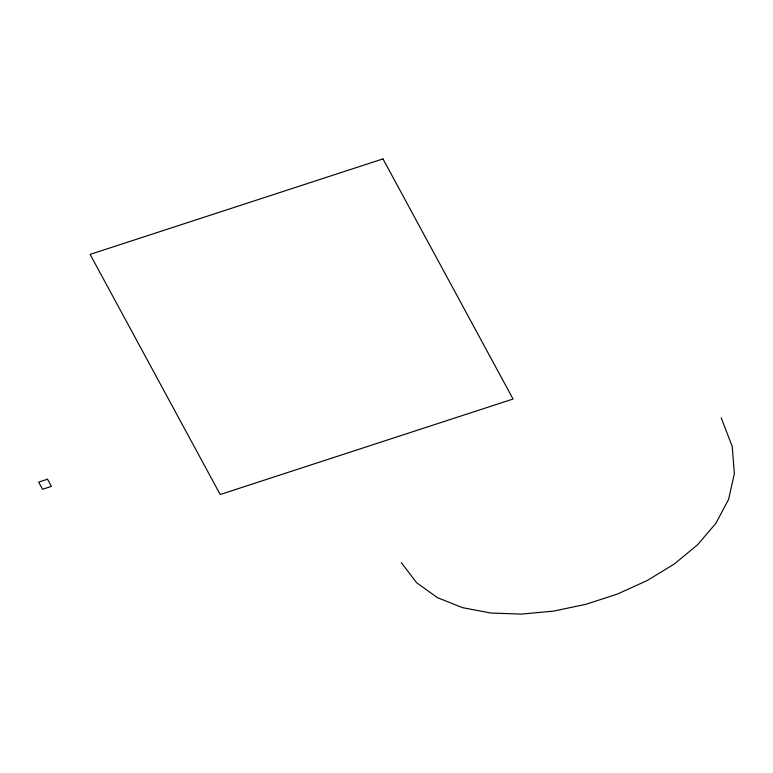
<?xml version="1.0" encoding="UTF-8"?>
<svg xmlns="http://www.w3.org/2000/svg" width="773" height="773" viewBox="0 0 773 773"><rect width="100%" height="100%" fill="white"/><g stroke="black" fill="none" stroke-linecap="round" stroke-linejoin="round"><path stroke-width="1.16" d="M401.303 562.676L416.628 582.716L437.344 597.616L462.409 607.626L490.816 613.028L521.543 614.1L553.574 611.105L585.886 604.322L617.463 594.031L647.281 580.494L674.317 563.99L697.565 544.781L716.001 523.157L728.601 499.377L734.35 473.723L732.224 446.465L721.219 417.874M382.973 158.9L90.122 254.394L220.199 494.517L513.05 399.023L382.973 158.9M47.52 479.221L38.65 482.11L42.534 489.28L51.405 486.381L47.52 479.221"/></g></svg>
